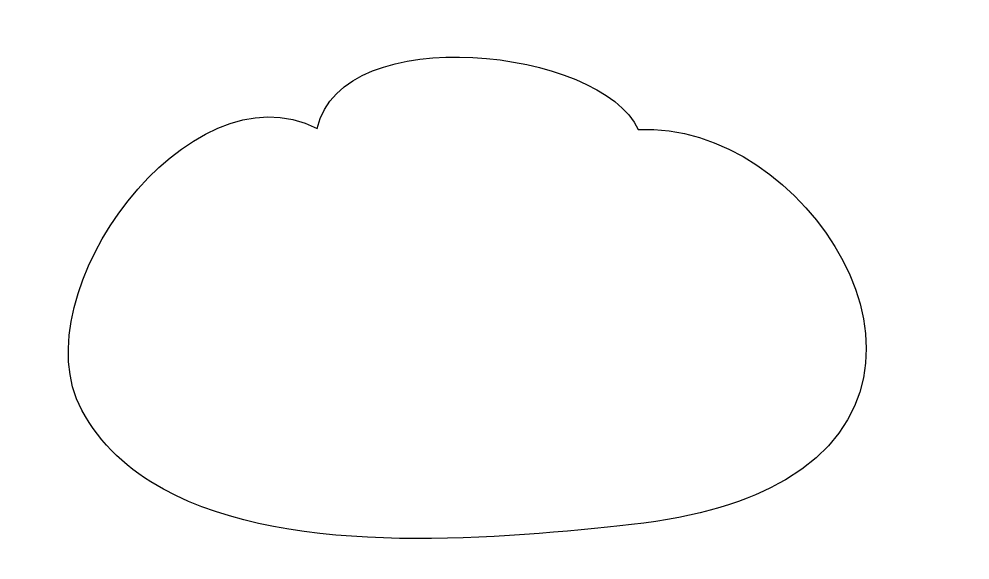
# Model space of a CAD drawing. Header units: centimetres. Extents: x -8.4 to 9.4, y -4.9 to 5.2.
import ezdxf

# ---------------------------------------------------------------- set-up
doc = ezdxf.new("R2010")
doc.units = ezdxf.units.CM
doc.header["$MEASUREMENT"] = 0
doc.layers.add('Camada 1', color=7, linetype='Continuous')

msp = doc.modelspace()

# ---------------------------------------------------------------- linework, layer by layer
at = {"layer": 'Camada 1'}
msp.add_open_spline([(3.18996, 3.13882), (2.48376, 4.65732), (-2.33211, 5.20125), (-2.80296, 3.16142), (-2.80296, 3.16142), (-5.17878, 4.38553), (-8.36278, 0.08301), (-7.19253, -2.09345), (-7.19253, -2.09345), (-6.84606, -2.73676), (-6.31517, -3.21663), (-5.66776, -3.57186), (-5.66776, -3.57186), (-3.26421, -4.89155), (0.76191, -4.47914), (3.06418, -4.22924), (3.06418, -4.22924), (4.31434, -4.0943), (5.25355, -3.79553), (5.93623, -3.39339), (5.93623, -3.39339), (9.37706, -1.36516), (6.26196, 3.3091), (3.18996, 3.13882)], degree=3, knots=[0, 0, 0, 0, 0.14285714, 0.14285714, 0.14285714, 0.14285714, 0.28571429, 0.28571429, 0.28571429, 0.28571429, 0.42857143, 0.42857143, 0.42857143, 0.42857143, 0.57142857, 0.57142857, 0.57142857, 0.57142857, 0.71428571, 0.71428571, 0.71428571, 0.71428571, 1, 1, 1, 1], dxfattribs=at)

doc.saveas('drawing.dxf')
